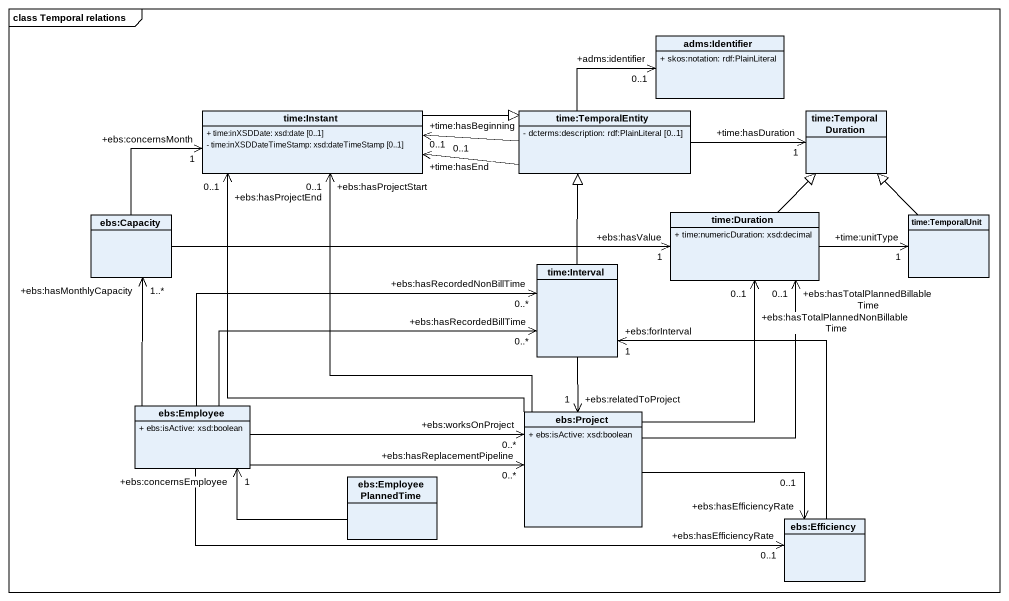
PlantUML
@startuml
mainframe class Temporal relations
hide circle
hide empty members
skinparam classAttributeIconSize 0
class "adms:Identifier" as adms_Identifier {
  + skos:notation: rdf:PlainLiteral
}
class "time:Instant" as time_Instant {
  + time:inXSDDate: xsd:date [0..1]
  - time:inXSDDateTimeStamp: xsd:dateTimeStamp [0..1]
}
class "time:TemporalEntity" as time_TemporalEntity {
  - dcterms:description: rdf:PlainLiteral [0..1]
}
class "time:TemporalDuration" as time_TemporalDuration
class "ebs:Capacity" as ebs_Capacity
class "time:Duration" as time_Duration {
  + time:numericDuration: xsd:decimal
}
class "time:TemporalUnit" as time_TemporalUnit
class "time:Interval" as time_Interval
class "ebs:Employee" as ebs_Employee {
  + ebs:isActive: xsd:boolean
}
class "ebs:Project" as ebs_Project {
  + ebs:isActive: xsd:boolean
}
class "ebs:EmployeePlannedTime" as ebs_EmployeePlannedTime
class "ebs:Efficiency" as ebs_Efficiency
time_Instant -right-|> time_TemporalEntity
time_TemporalEntity -up-> "+adms:identifier\n0..1" adms_Identifier
time_TemporalEntity -left-> "+time:hasEnd\n0..1" time_Instant
time_TemporalEntity -left-> "+time:hasBeginning\n0..1" time_Instant
time_TemporalEntity -right-> "+time:hasDuration\n1" time_TemporalDuration
ebs_Capacity -right-> "+ebs:concernsMonth\n1" time_Instant
ebs_Capacity -right-> "+ebs:hasValue\n1" time_Duration
time_Duration -up-|> time_TemporalDuration
time_Duration -right-> "+time:unitType\n1" time_TemporalUnit
time_TemporalUnit -up-|> time_TemporalDuration
time_Interval -up-|> time_TemporalEntity
time_Interval --> "+ebs:relatedToProject\n1" ebs_Project
ebs_Employee -up-> "+ebs:hasMonthlyCapacity\n1..*" ebs_Capacity
ebs_Employee -right-> "+ebs:hasRecordedBillTime\n0..*" time_Interval
ebs_Employee -right-> "+ebs:hasRecordedNonBillTime\n0..*" time_Interval
ebs_Employee -right-> "+ebs:hasReplacementPipeline\n0..*" ebs_Project
ebs_Employee -right-> "+ebs:worksOnProject\n0..*" ebs_Project
ebs_Employee -right-> "+ebs:hasEfficiencyRate\n0..1" ebs_Efficiency
ebs_Project -up-> "+ebs:hasProjectStart\n0..1" time_Instant
ebs_Project -up-> "+ebs:hasProjectEnd\n0..1" time_Instant
ebs_Project -up-> "+ebs:hasTotalPlannedBillableTime\n0..1" time_Duration
ebs_Project -up-> "+ebs:hasTotalPlannedNonBillableTime\n0..1" time_Duration
ebs_Project -right-> "+ebs:hasEfficiencyRate\n0..1" ebs_Efficiency
ebs_EmployeePlannedTime -left-> "+ebs:concernsEmployee\n1" ebs_Employee
ebs_Efficiency -up-> "+ebs:forInterval\n1" time_Interval
@enduml
